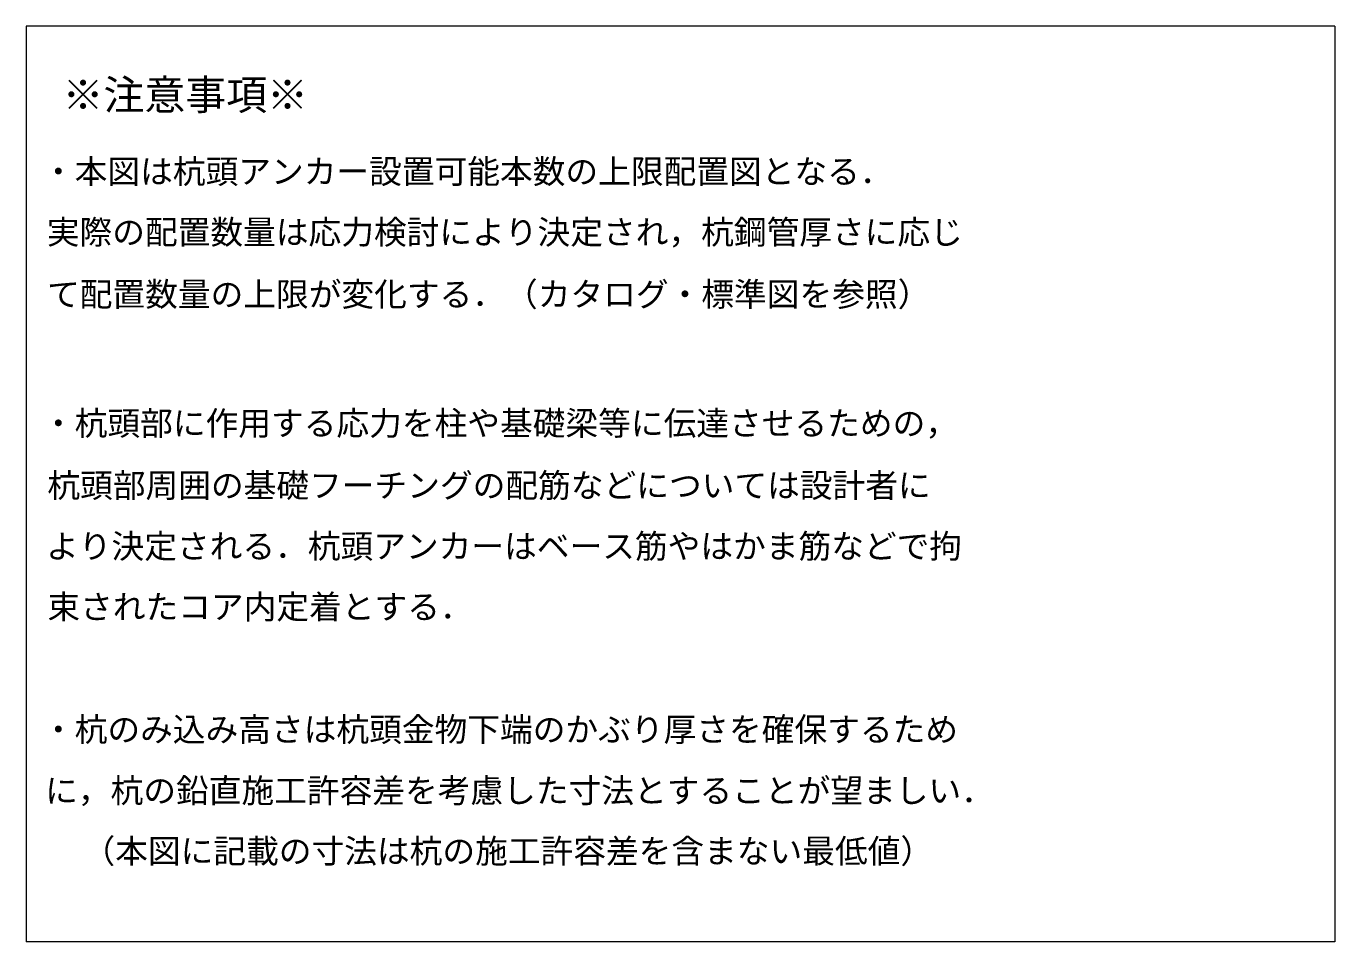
# Model space of a CAD drawing. Units: millimetres, scale not verified. Extents: x -10118 to 10118, y -9578 to 9578.
# Drawn here: x 6918 to 10118, y 318 to 2558 of the extents above; entities that cross this region are included whole.
import ezdxf
from ezdxf.enums import TextEntityAlignment as Align

# ---------------------------------------------------------------- set-up
doc = ezdxf.new("R2010")
doc.units = ezdxf.units.MM
doc.header["$LTSCALE"] = 2
doc.layers.add('0-4_09_SUNPO', color=3, linetype='Continuous', lineweight=18)
doc.layers.add('0-7_10_WAKU', color=4, linetype='Continuous', lineweight=18)
doc.styles.add('ＭＳ ゴシック', font='')
doc.styles.get('ＭＳ ゴシック').set_extended_font_data('MS Gothic')

msp = doc.modelspace()

# ---------------------------------------------------------------- linework, layer by layer
at = {"layer": '0-7_10_WAKU'}
for p, q in [((6917.673, 2557.673), (6917.673, 317.673)), ((10117.673, 2557.673), (6917.673, 2557.673))]:
    msp.add_line(p, q, dxfattribs=at)
msp.add_lwpolyline([(10117.673, 2557.673), (10117.673, 317.673), (6917.673, 317.673)], dxfattribs=at)

# ---------------------------------------------------------------- texts
at = {"layer": '0-4_09_SUNPO', "color": 7, "style": 'ＭＳ ゴシック'}
for s, height, p in [('※注意事項※', 73.31, (7006.763, 2331.037)), ('・本図は杭頭アンカー設置可能本数の上限配置図となる．', 58.65, (6956.315, 2155.242)), ('実際の配置数量は応力検討により決定され，杭鋼管厚さに応じ', 58.65, (6968.133, 2006.909)), ('て配置数量の上限が変化する．（カタログ・標準図を参照）', 58.65, (6968.587, 1854.939)), ('・杭頭部に作用する応力を柱や基礎梁等に伝達させるための，', 58.65, (6956.315, 1539.286)), ('杭頭部周囲の基礎フーチングの配筋などについては設計者に', 58.65, (6969.496, 1387.317)), ('より決定される．杭頭アンカーはベース筋やはかま筋などで拘', 58.65, (6966.315, 1238.529)), ('束されたコア内定着とする．', 58.65, (6969.496, 1090.195)), ('・杭のみ込み高さは杭頭金物下端のかぶり厚さを確保するため', 58.65, (6956.315, 790.352)), ('に，杭の鉛直施工許容差を考慮した寸法とすることが望ましい．', 58.65, (6964.042, 640.655)), ('\u3000（本図に記載の寸法は杭の施工許容差を含まない最低値）', 58.65, (6975.406, 492.776))]:
    msp.add_text(s, height=height, dxfattribs=at).set_placement(p, align=Align.BOTTOM_LEFT)

doc.saveas('drawing.dxf')
